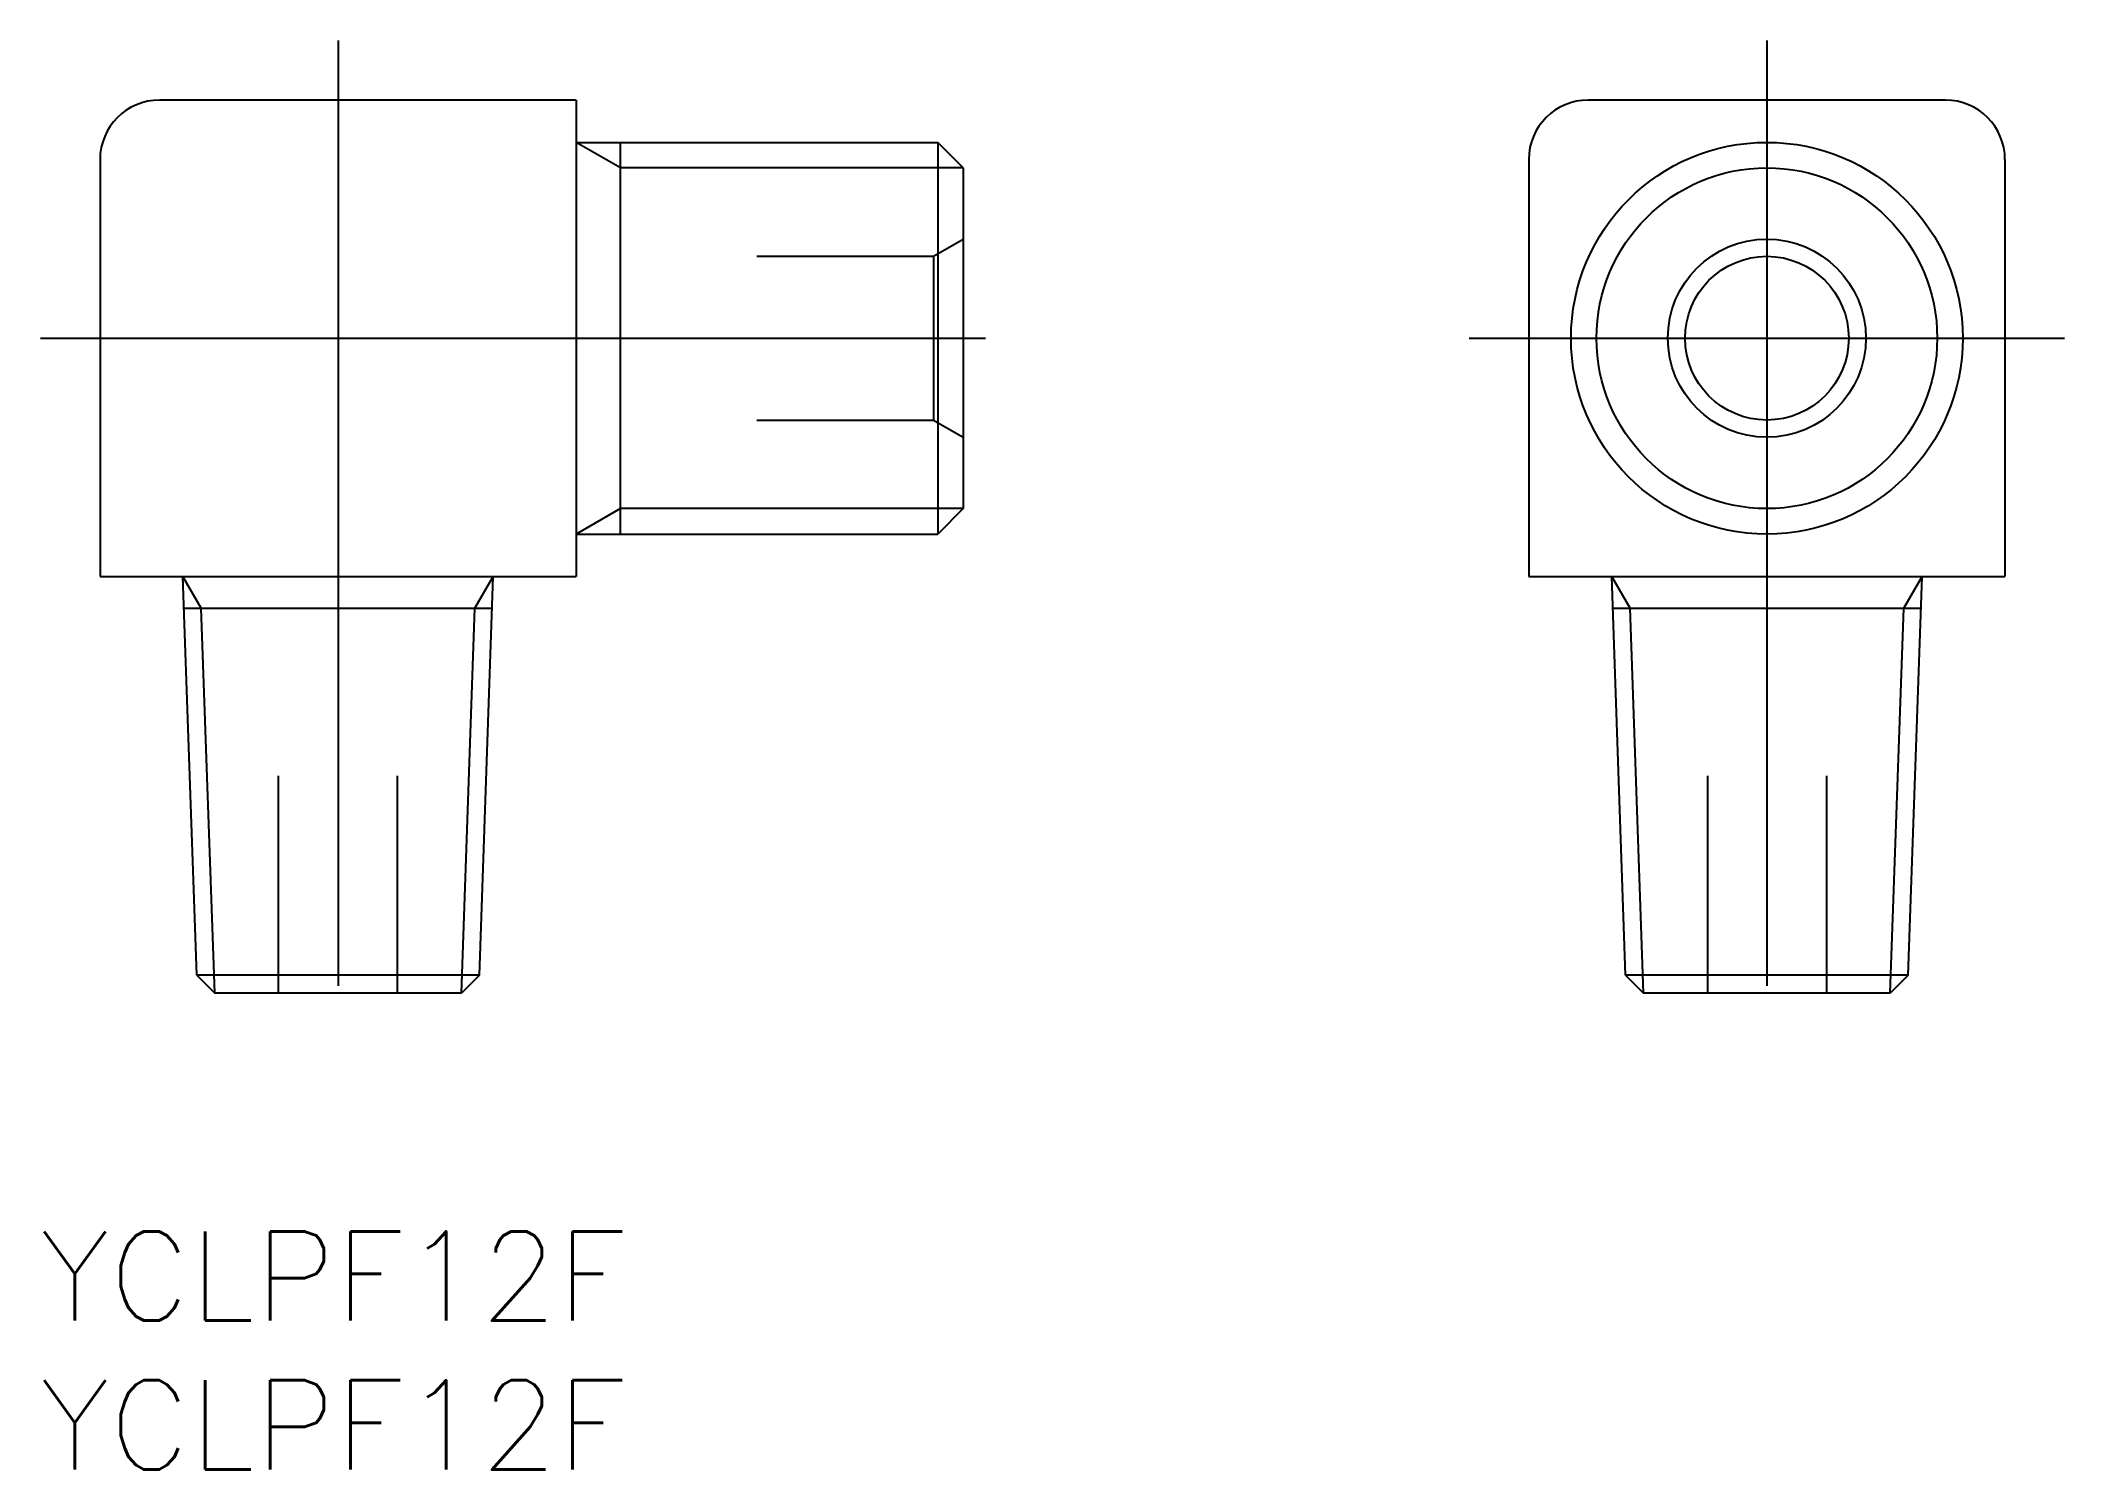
# Model space of a CAD drawing. Extents: x -10 to 58, y -38 to 10.
import ezdxf

# ---------------------------------------------------------------- set-up
doc = ezdxf.new("R2010")
doc.units = 0
doc.linetypes.add('CENTER', pattern=[50.8, 31.75, -6.35, 6.35, -6.35])
doc.linetypes.add('DASHED', pattern=[19.05, 12.7, -6.35])
doc.layers.get('0').update_dxf_attribs({"linetype": 'CONTINUOUS'})
doc.layers.add('CENTER', color=1, linetype='CENTER')
doc.styles.get("Standard").update_dxf_attribs({"font": 'txt.shx', "height": 3, "bigfont": 'bigfont.shx'})

msp = doc.modelspace()

# ---------------------------------------------------------------- linework, layer by layer
at = {"color": 7, "linetype": 'CONTINUOUS'}
for p, q in [((8, 8), (-6, 8)), ((8, 8), (8, -8)), ((54, 8), (42, 8)), ((8, 6.578), (20.144, 6.578)), ((9.483, -6.578), (9.483, 6.578)), ((20.144, 6.578), (20.144, -6.578)), ((21, 5.722), (20.144, 6.578)), ((-8, 6), (-8, -8)), ((21, 5.722), (21, -5.723)), ((40, 6), (40, -8)), ((56, 6), (56, -8)), ((21, -5.723), (20.144, -6.578)), ((8, -6.578), (20.144, -6.578)), ((-8, -8), (8, -8)), ((-4.746, -21.398), (-5.214, -8)), ((4.746, -21.398), (5.214, -8)), ((40, -8), (56, -8)), ((43.254, -21.398), (42.786, -8)), ((52.746, -21.398), (53.214, -8)), ((-5.177, -9.071), (5.177, -9.071)), ((42.823, -9.071), (53.177, -9.071)), ((4.746, -21.398), (-4.746, -21.398)), ((-4.746, -21.398), (-4.144, -22)), ((4.746, -21.398), (4.144, -22)), ((52.746, -21.398), (43.254, -21.398)), ((43.254, -21.398), (43.856, -22)), ((52.746, -21.398), (52.144, -22)), ((4.144, -22), (-4.144, -22)), ((52.144, -22), (43.856, -22))]:
    msp.add_line(p, q, dxfattribs=at)
at = {"color": 3, "linetype": 'CONTINUOUS'}
for p, q in [((9.483, 5.722), (8, 6.578)), ((21, 5.722), (9.483, 5.722)), ((9.483, -5.723), (8, -6.578)), ((21, -5.723), (9.483, -5.723)), ((-4.596, -9.071), (-5.214, -8)), ((4.596, -9.071), (5.214, -8)), ((43.404, -9.071), (42.786, -8)), ((52.596, -9.071), (53.214, -8)), ((-4.144, -22), (-4.596, -9.071)), ((4.144, -22), (4.596, -9.071)), ((43.856, -22), (43.404, -9.071)), ((52.144, -22), (52.596, -9.071))]:
    msp.add_line(p, q, dxfattribs=at)
at = {"color": 3, "linetype": 'DASHED'}
for p, q in [((14.072, 2.75), (20, 2.75)), ((20, 2.75), (21, 3.327)), ((20, 2.75), (20, -2.75)), ((14.072, -2.75), (20, -2.75)), ((20, -2.75), (21, -3.327)), ((-2, -22), (-2, -14.699)), ((2, -22), (2, -14.699)), ((46, -14.699), (46, -22)), ((50, -14.699), (50, -22))]:
    msp.add_line(p, q, dxfattribs=at)
at = {"color": 7, "linetype": 'CONTINUOUS'}
for radius in [6.579, 3.327, 2.75]:
    msp.add_circle((48, 0), radius, dxfattribs=at)
at = {"color": 3, "linetype": 'CONTINUOUS'}
msp.add_circle((48, 0), 5.723, dxfattribs=at)
at = {"color": 7, "linetype": 'CONTINUOUS'}
for centre, start, end in [((-6, 6), 90, 180), ((42, 6), 90, 180), ((54, 6), 0, 90)]:
    msp.add_arc(centre, 2, start, end, dxfattribs=at)
at = {"layer": 'CENTER', "color": 1, "linetype": 'CENTER'}
for p, q in [((0, 10), (0, -24)), ((48, 10), (48, -24)), ((-10, 0), (23, 0)), ((38, 0), (58, 0))]:
    msp.add_line(p, q, dxfattribs=at)

# ---------------------------------------------------------------- texts
at = {"color": 7, "linetype": 'CONTINUOUS'}
for p in [(-10, -33), (-10, -38)]:
    msp.add_text('YCLPF12F', height=3, dxfattribs=at).set_placement(p)

doc.saveas('drawing.dxf')
